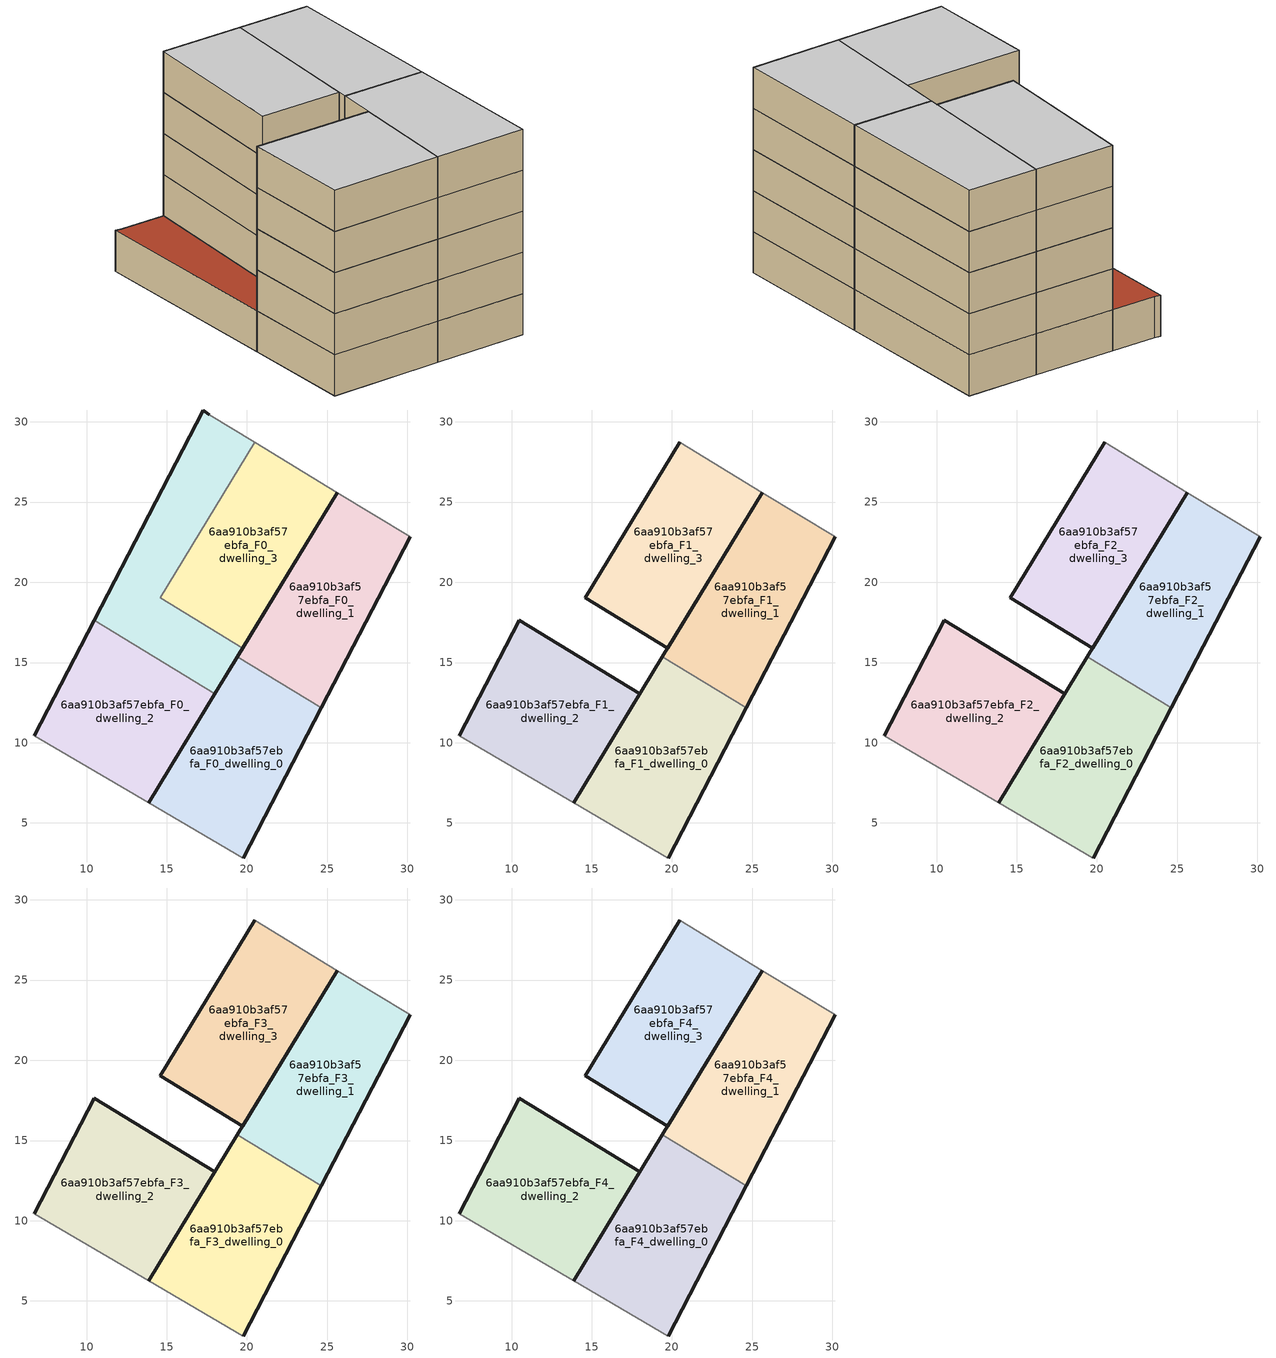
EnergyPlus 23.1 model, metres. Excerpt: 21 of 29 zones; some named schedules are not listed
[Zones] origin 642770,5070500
6aa910b3af57ebfa_F0_dwelling_0
 floor ground (EU_floor_Construction): 19.76,2.82 24.63,12.18 19.41,15.35 13.88,6.26 z0
 wall outside (EU_wall_Construction): 13.88,6.26 19.41,15.35 / 24.63,12.18 19.76,2.82 z0:3
 wall to 6aa910b3af57ebfa_F0_dwelling_1 (EU_wall_Construction): 19.41,15.35 24.63,12.18 z0:3
 wall adiabatic (EU_wall_Construction): 19.76,2.82 13.88,6.26 z0:3
6aa910b3af57ebfa_F0_dwelling_1
 floor ground (EU_floor_Construction): 24.63,12.18 30.17,22.83 25.63,25.59 19.41,15.35 z0
 wall outside (EU_wall_Construction): 30.17,22.83 24.63,12.18 / 19.41,15.35 25.63,25.59 z0:3
 wall adiabatic (EU_wall_Construction): 25.63,25.59 30.17,22.83 z0:3
6aa910b3af57ebfa_F0_dwelling_2
 floor ground (EU_floor_Construction): 13.88,6.26 18,13.04 10.47,17.62 6.75,10.43 z0
 wall outside (EU_wall_Construction): 6.75,10.43 10.47,17.62 / 18,13.04 13.88,6.26 z0:3
 wall to 6aa910b3af57ebfa_F0_dwelling_4 (EU_wall_Construction): 10.47,17.62 18,13.04 z0:3
 wall adiabatic (EU_wall_Construction): 13.88,6.26 6.75,10.43 z0:3
6aa910b3af57ebfa_F0_dwelling_3
 floor ground (EU_floor_Construction): 19.74,15.9 25.63,25.59 20.47,28.73 14.58,19.04 z0
 wall outside (EU_wall_Construction): 25.63,25.59 19.74,15.9 z0:3
 wall to 6aa910b3af57ebfa_F0_dwelling_4 (EU_wall_Construction): 19.74,15.9 14.58,19.04 20.47,28.73 z0:3
 wall adiabatic (EU_wall_Construction): 20.47,28.73 25.63,25.59 z0:3
6aa910b3af57ebfa_F0_dwelling_4
 floor ground (EU_floor_Construction): 18,13.04 19.74,15.9 14.58,19.04 20.47,28.73 17.66,30.44 17.26,30.74 10.47,17.62 z0
 wall outside (EU_wall_Construction): 19.74,15.9 18,13.04 / 10.47,17.62 17.26,30.74 17.66,30.44 z0:3
 wall adiabatic (EU_wall_Construction): 17.66,30.44 20.47,28.73 z0:3
 roof outside (EU_roof_Construction): 20.47,28.73 14.58,19.04 19.74,15.9 18,13.04 10.47,17.62 17.26,30.74 17.66,30.44 z3
6aa910b3af57ebfa_F1_dwelling_0
 floor to 6aa910b3af57ebfa_F0_dwelling_0 (EU_floor_Construction): 19.76,2.82 24.63,12.18 19.41,15.35 13.88,6.26 z3
 wall outside (EU_wall_Construction): 13.88,6.26 19.41,15.35 / 24.63,12.18 19.76,2.82 z3:6
 wall to 6aa910b3af57ebfa_F1_dwelling_1 (EU_wall_Construction): 19.41,15.35 24.63,12.18 z3:6
 wall adiabatic (EU_wall_Construction): 19.76,2.82 13.88,6.26 z3:6
6aa910b3af57ebfa_F1_dwelling_1
 floor to 6aa910b3af57ebfa_F0_dwelling_1 (EU_floor_Construction): 24.63,12.18 30.17,22.83 25.63,25.59 19.41,15.35 z3
 wall outside (EU_wall_Construction): 30.17,22.83 24.63,12.18 / 19.41,15.35 25.63,25.59 z3:6
 wall adiabatic (EU_wall_Construction): 25.63,25.59 30.17,22.83 z3:6
6aa910b3af57ebfa_F1_dwelling_2
 floor to 6aa910b3af57ebfa_F0_dwelling_2 (EU_floor_Construction): 13.88,6.26 18,13.04 10.47,17.62 6.75,10.43 z3
 wall outside (EU_wall_Construction): 6.75,10.43 10.47,17.62 18,13.04 13.88,6.26 z3:6
 wall adiabatic (EU_wall_Construction): 13.88,6.26 6.75,10.43 z3:6
6aa910b3af57ebfa_F1_dwelling_3
 floor to 6aa910b3af57ebfa_F0_dwelling_3 (EU_floor_Construction): 19.74,15.9 25.63,25.59 20.47,28.73 14.58,19.04 z3
 wall outside (EU_wall_Construction): 25.63,25.59 19.74,15.9 14.58,19.04 20.47,28.73 z3:6
 wall adiabatic (EU_wall_Construction): 20.47,28.73 25.63,25.59 z3:6
6aa910b3af57ebfa_F2_dwelling_0
 floor to 6aa910b3af57ebfa_F1_dwelling_0 (EU_floor_Construction): 19.76,2.82 24.63,12.18 19.41,15.35 13.88,6.26 z6
 wall outside (EU_wall_Construction): 13.88,6.26 19.41,15.35 / 24.63,12.18 19.76,2.82 z6:9
 wall to 6aa910b3af57ebfa_F2_dwelling_1 (EU_wall_Construction): 19.41,15.35 24.63,12.18 z6:9
 wall adiabatic (EU_wall_Construction): 19.76,2.82 13.88,6.26 z6:9
6aa910b3af57ebfa_F2_dwelling_1
 floor to 6aa910b3af57ebfa_F1_dwelling_1 (EU_floor_Construction): 24.63,12.18 30.17,22.83 25.63,25.59 19.41,15.35 z6
 wall outside (EU_wall_Construction): 30.17,22.83 24.63,12.18 / 19.41,15.35 25.63,25.59 z6:9
 wall adiabatic (EU_wall_Construction): 25.63,25.59 30.17,22.83 z6:9
6aa910b3af57ebfa_F2_dwelling_2
 floor to 6aa910b3af57ebfa_F1_dwelling_2 (EU_floor_Construction): 13.88,6.26 18,13.04 10.47,17.62 6.75,10.43 z6
 wall outside (EU_wall_Construction): 6.75,10.43 10.47,17.62 18,13.04 13.88,6.26 z6:9
 wall adiabatic (EU_wall_Construction): 13.88,6.26 6.75,10.43 z6:9
6aa910b3af57ebfa_F2_dwelling_3
 floor to 6aa910b3af57ebfa_F1_dwelling_3 (EU_floor_Construction): 19.74,15.9 25.63,25.59 20.47,28.73 14.58,19.04 z6
 wall outside (EU_wall_Construction): 25.63,25.59 19.74,15.9 14.58,19.04 20.47,28.73 z6:9
 wall adiabatic (EU_wall_Construction): 20.47,28.73 25.63,25.59 z6:9
6aa910b3af57ebfa_F3_dwelling_0
 floor to 6aa910b3af57ebfa_F2_dwelling_0 (EU_floor_Construction): 19.76,2.82 24.63,12.18 19.41,15.35 13.88,6.26 z9
 wall outside (EU_wall_Construction): 13.88,6.26 19.41,15.35 / 24.63,12.18 19.76,2.82 z9:12
 wall to 6aa910b3af57ebfa_F3_dwelling_1 (EU_wall_Construction): 19.41,15.35 24.63,12.18 z9:12
 wall adiabatic (EU_wall_Construction): 19.76,2.82 13.88,6.26 z9:12
6aa910b3af57ebfa_F3_dwelling_1
 floor to 6aa910b3af57ebfa_F2_dwelling_1 (EU_floor_Construction): 24.63,12.18 30.17,22.83 25.63,25.59 19.41,15.35 z9
 wall outside (EU_wall_Construction): 30.17,22.83 24.63,12.18 / 19.41,15.35 25.63,25.59 z9:12
 wall adiabatic (EU_wall_Construction): 25.63,25.59 30.17,22.83 z9:12
6aa910b3af57ebfa_F3_dwelling_2
 floor to 6aa910b3af57ebfa_F2_dwelling_2 (EU_floor_Construction): 13.88,6.26 18,13.04 10.47,17.62 6.75,10.43 z9
 wall outside (EU_wall_Construction): 6.75,10.43 10.47,17.62 18,13.04 13.88,6.26 z9:12
 wall adiabatic (EU_wall_Construction): 13.88,6.26 6.75,10.43 z9:12
6aa910b3af57ebfa_F3_dwelling_3
 floor to 6aa910b3af57ebfa_F2_dwelling_3 (EU_floor_Construction): 19.74,15.9 25.63,25.59 20.47,28.73 14.58,19.04 z9
 wall outside (EU_wall_Construction): 25.63,25.59 19.74,15.9 14.58,19.04 20.47,28.73 z9:12
 wall adiabatic (EU_wall_Construction): 20.47,28.73 25.63,25.59 z9:12
6aa910b3af57ebfa_F4_dwelling_0
 floor to 6aa910b3af57ebfa_F3_dwelling_0 (EU_floor_Construction): 19.76,2.82 24.63,12.18 19.41,15.35 13.88,6.26 z12
 wall outside (EU_wall_Construction): 13.88,6.26 19.41,15.35 / 24.63,12.18 19.76,2.82 z12:15
 wall to 6aa910b3af57ebfa_F4_dwelling_1 (EU_wall_Construction): 19.41,15.35 24.63,12.18 z12:15
 wall adiabatic (EU_wall_Construction): 19.76,2.82 13.88,6.26 z12:15
 ceiling to 6aa910b3af57ebfa_F5_dwelling_0 (EU_floor_Construction): 24.63,12.18 19.76,2.82 13.88,6.26 19.41,15.35 z15
6aa910b3af57ebfa_F4_dwelling_1
 floor to 6aa910b3af57ebfa_F3_dwelling_1 (EU_floor_Construction): 24.63,12.18 30.17,22.83 25.63,25.59 19.41,15.35 z12
 wall outside (EU_wall_Construction): 30.17,22.83 24.63,12.18 / 19.41,15.35 25.63,25.59 z12:15
 wall adiabatic (EU_wall_Construction): 25.63,25.59 30.17,22.83 z12:15
 ceiling to 6aa910b3af57ebfa_F5_dwelling_1 (EU_floor_Construction): 30.17,22.83 24.63,12.18 19.41,15.35 25.63,25.59 z15
6aa910b3af57ebfa_F4_dwelling_2
 floor to 6aa910b3af57ebfa_F3_dwelling_2 (EU_floor_Construction): 13.88,6.26 18,13.04 10.47,17.62 6.75,10.43 z12
 wall outside (EU_wall_Construction): 6.75,10.43 10.47,17.62 18,13.04 13.88,6.26 z12:15
 wall adiabatic (EU_wall_Construction): 13.88,6.26 6.75,10.43 z12:15
 ceiling to 6aa910b3af57ebfa_F5_dwelling_2 (EU_floor_Construction): 18,13.04 13.88,6.26 6.75,10.43 10.47,17.62 z15
6aa910b3af57ebfa_F4_dwelling_3
 floor to 6aa910b3af57ebfa_F3_dwelling_3 (EU_floor_Construction): 19.74,15.9 25.63,25.59 20.47,28.73 14.58,19.04 z12
 wall outside (EU_wall_Construction): 25.63,25.59 19.74,15.9 14.58,19.04 20.47,28.73 z12:15
 wall adiabatic (EU_wall_Construction): 20.47,28.73 25.63,25.59 z12:15
 ceiling to 6aa910b3af57ebfa_F5_dwelling_3 (EU_floor_Construction): 25.63,25.59 19.74,15.9 14.58,19.04 20.47,28.73 z15
[Building]
EU S2 Campaign: North Axis=0; Terrain=City; Solar Distribution=FullExterior
[Site:Location]
Lyon-Bron: Latitude=45.75; Longitude=5; Time Zone=1; Elevation=198
[SizingPeriod:WeatherFileDays]
AnnualSizingPeriod: Begin Month=1; Begin Day of Month=1; End Month=12; End Day of Month=31; Day of Week for Start Day=Monday; Use Weather File Daylight Saving Period=No; Use Weather File Rain and Snow Indicators=No
[MATERIAL]
EU_InternalMass_Material: Roughness=MediumRough; Thickness=0.1; Conductivity=1; Density=1800; Specific Heat=900; Thermal Absorptance=0.9; Solar Absorptance=0.7; Visible Absorptance=0.7
[MATERIAL:NOMASS] Roughness=MediumRough; Thermal Absorptance=0.9; Solar Absorptance=0.7; Visible Absorptance=0.7
Name | Thermal Resistance
EU_wall_NoMass | 0.776494
EU_roof_NoMass | 0.486893
EU_floor_NoMass | 0.421597
[CONSTRUCTION]
EU_wall_Construction: EU_wall_NoMass
EU_roof_Construction: EU_roof_NoMass
EU_floor_Construction: EU_floor_NoMass
EU_InternalMass_Construction: EU_InternalMass_Material
[ZONE] Type=1; Multiplier=1; Ceiling Height=autocalculate; Floor Area=autocalculate; Part of Total Floor Area=Yes
Name | Volume
6aa910b3af57ebfa_F0_dwelling_0; 6aa910b3af57ebfa_F1_dwelling_0; 6aa910b3af57ebfa_F2_dwelling_0; 6aa910b3af57ebfa_F3_dwelling_0; 6aa910b3af57ebfa_F4_dwelling_0 | 205.255
6aa910b3af57ebfa_F0_dwelling_1; 6aa910b3af57ebfa_F1_dwelling_1; 6aa910b3af57ebfa_F2_dwelling_1; 6aa910b3af57ebfa_F3_dwelling_1; 6aa910b3af57ebfa_F4_dwelling_1 | 205.243
6aa910b3af57ebfa_F0_dwelling_2; 6aa910b3af57ebfa_F1_dwelling_2; 6aa910b3af57ebfa_F2_dwelling_2; 6aa910b3af57ebfa_F3_dwelling_2; 6aa910b3af57ebfa_F4_dwelling_2; 6aa910b3af57ebfa_F0_dwelling_3; 6aa910b3af57ebfa_F1_dwelling_3; 6aa910b3af57ebfa_F2_dwelling_3; 6aa910b3af57ebfa_F3_dwelling_3; 6aa910b3af57ebfa_F4_dwelling_3 | 205.252
6aa910b3af57ebfa_F0_dwelling_4 | 205.246
[INTERNALMASS] Construction=EU_InternalMass_Construction
Name | Zone or ZoneList | Surface Area
6aa910b3af57ebfa_F0_dwelling_0_EU_InternalMass | 6aa910b3af57ebfa_F0_dwelling_0 | 68.4155
6aa910b3af57ebfa_F0_dwelling_1_EU_InternalMass | 6aa910b3af57ebfa_F0_dwelling_1 | 68.4133
6aa910b3af57ebfa_F0_dwelling_2_EU_InternalMass | 6aa910b3af57ebfa_F0_dwelling_2 | 68.4159
6aa910b3af57ebfa_F0_dwelling_3_EU_InternalMass | 6aa910b3af57ebfa_F0_dwelling_3 | 68.4168
6aa910b3af57ebfa_F0_dwelling_4_EU_InternalMass | 6aa910b3af57ebfa_F0_dwelling_4 | 68.4154
6aa910b3af57ebfa_F1_dwelling_0_EU_InternalMass | 6aa910b3af57ebfa_F1_dwelling_0 | 85.5187
6aa910b3af57ebfa_F1_dwelling_1_EU_InternalMass | 6aa910b3af57ebfa_F1_dwelling_1 | 85.5149
6aa910b3af57ebfa_F1_dwelling_2_EU_InternalMass | 6aa910b3af57ebfa_F1_dwelling_2 | 85.5152
6aa910b3af57ebfa_F1_dwelling_3_EU_InternalMass | 6aa910b3af57ebfa_F1_dwelling_3 | 85.5172
6aa910b3af57ebfa_F2_dwelling_0_EU_InternalMass | 6aa910b3af57ebfa_F2_dwelling_0 | 85.5187
6aa910b3af57ebfa_F2_dwelling_1_EU_InternalMass | 6aa910b3af57ebfa_F2_dwelling_1 | 85.5149
6aa910b3af57ebfa_F2_dwelling_2_EU_InternalMass | 6aa910b3af57ebfa_F2_dwelling_2 | 85.5152
6aa910b3af57ebfa_F2_dwelling_3_EU_InternalMass | 6aa910b3af57ebfa_F2_dwelling_3 | 85.5172
6aa910b3af57ebfa_F3_dwelling_0_EU_InternalMass | 6aa910b3af57ebfa_F3_dwelling_0 | 85.5187
6aa910b3af57ebfa_F3_dwelling_1_EU_InternalMass | 6aa910b3af57ebfa_F3_dwelling_1 | 85.5149
6aa910b3af57ebfa_F3_dwelling_2_EU_InternalMass | 6aa910b3af57ebfa_F3_dwelling_2 | 85.5152
6aa910b3af57ebfa_F3_dwelling_3_EU_InternalMass | 6aa910b3af57ebfa_F3_dwelling_3 | 85.5172
6aa910b3af57ebfa_F4_dwelling_0_EU_InternalMass | 6aa910b3af57ebfa_F4_dwelling_0 | 85.5187
6aa910b3af57ebfa_F4_dwelling_1_EU_InternalMass | 6aa910b3af57ebfa_F4_dwelling_1 | 85.5149
6aa910b3af57ebfa_F4_dwelling_2_EU_InternalMass | 6aa910b3af57ebfa_F4_dwelling_2 | 85.5152
6aa910b3af57ebfa_F4_dwelling_3_EU_InternalMass | 6aa910b3af57ebfa_F4_dwelling_3 | 85.5172
[OTHEREQUIPMENT] Fuel Type=Electricity; Design Level Calculation Method=Watts/Area; Power per Zone Floor Area=1; Fraction Latent=0; Fraction Radiant=0; Fraction Lost=0; Carbon Dioxide Generation Rate=0; EndUse Subcategory=EU_Step8_InternalGains
Name | Zone or ZoneList or Space or SpaceList | Schedule
EU_Step8_InternalGain_6aa910b3af57ebfa_F0_dwelling_0_f000 | 6aa910b3af57ebfa_F0_dwelling_0 | EU_Step8_GainSchedule_6aa910b3af57ebfa_F0_dwelling_0_f000
EU_Step8_InternalGain_6aa910b3af57ebfa_F0_dwelling_1_f000 | 6aa910b3af57ebfa_F0_dwelling_1 | EU_Step8_GainSchedule_6aa910b3af57ebfa_F0_dwelling_1_f000
EU_Step8_InternalGain_6aa910b3af57ebfa_F0_dwelling_2_f000 | 6aa910b3af57ebfa_F0_dwelling_2 | EU_Step8_GainSchedule_6aa910b3af57ebfa_F0_dwelling_2_f000
EU_Step8_InternalGain_6aa910b3af57ebfa_F0_dwelling_3_f000 | 6aa910b3af57ebfa_F0_dwelling_3 | EU_Step8_GainSchedule_6aa910b3af57ebfa_F0_dwelling_3_f000
EU_Step8_InternalGain_6aa910b3af57ebfa_F0_dwelling_4_f000 | 6aa910b3af57ebfa_F0_dwelling_4 | EU_Step8_GainSchedule_6aa910b3af57ebfa_F0_dwelling_4_f000
EU_Step8_InternalGain_6aa910b3af57ebfa_F1_dwelling_0_f000 | 6aa910b3af57ebfa_F1_dwelling_0 | EU_Step8_GainSchedule_6aa910b3af57ebfa_F1_dwelling_0_f000
EU_Step8_InternalGain_6aa910b3af57ebfa_F1_dwelling_1_f000 | 6aa910b3af57ebfa_F1_dwelling_1 | EU_Step8_GainSchedule_6aa910b3af57ebfa_F1_dwelling_1_f000
EU_Step8_InternalGain_6aa910b3af57ebfa_F1_dwelling_2_f000 | 6aa910b3af57ebfa_F1_dwelling_2 | EU_Step8_GainSchedule_6aa910b3af57ebfa_F1_dwelling_2_f000
EU_Step8_InternalGain_6aa910b3af57ebfa_F1_dwelling_3_f000 | 6aa910b3af57ebfa_F1_dwelling_3 | EU_Step8_GainSchedule_6aa910b3af57ebfa_F1_dwelling_3_f000
EU_Step8_InternalGain_6aa910b3af57ebfa_F2_dwelling_0_f000 | 6aa910b3af57ebfa_F2_dwelling_0 | EU_Step8_GainSchedule_6aa910b3af57ebfa_F2_dwelling_0_f000
EU_Step8_InternalGain_6aa910b3af57ebfa_F2_dwelling_1_f000 | 6aa910b3af57ebfa_F2_dwelling_1 | EU_Step8_GainSchedule_6aa910b3af57ebfa_F2_dwelling_1_f000
EU_Step8_InternalGain_6aa910b3af57ebfa_F2_dwelling_2_f000 | 6aa910b3af57ebfa_F2_dwelling_2 | EU_Step8_GainSchedule_6aa910b3af57ebfa_F2_dwelling_2_f000
EU_Step8_InternalGain_6aa910b3af57ebfa_F2_dwelling_3_f000 | 6aa910b3af57ebfa_F2_dwelling_3 | EU_Step8_GainSchedule_6aa910b3af57ebfa_F2_dwelling_3_f000
EU_Step8_InternalGain_6aa910b3af57ebfa_F3_dwelling_0_f000 | 6aa910b3af57ebfa_F3_dwelling_0 | EU_Step8_GainSchedule_6aa910b3af57ebfa_F3_dwelling_0_f000
EU_Step8_InternalGain_6aa910b3af57ebfa_F3_dwelling_1_f000 | 6aa910b3af57ebfa_F3_dwelling_1 | EU_Step8_GainSchedule_6aa910b3af57ebfa_F3_dwelling_1_f000
EU_Step8_InternalGain_6aa910b3af57ebfa_F3_dwelling_2_f000 | 6aa910b3af57ebfa_F3_dwelling_2 | EU_Step8_GainSchedule_6aa910b3af57ebfa_F3_dwelling_2_f000
EU_Step8_InternalGain_6aa910b3af57ebfa_F3_dwelling_3_f000 | 6aa910b3af57ebfa_F3_dwelling_3 | EU_Step8_GainSchedule_6aa910b3af57ebfa_F3_dwelling_3_f000
EU_Step8_InternalGain_6aa910b3af57ebfa_F4_dwelling_0_f000 | 6aa910b3af57ebfa_F4_dwelling_0 | EU_Step8_GainSchedule_6aa910b3af57ebfa_F4_dwelling_0_f000
EU_Step8_InternalGain_6aa910b3af57ebfa_F4_dwelling_1_f000 | 6aa910b3af57ebfa_F4_dwelling_1 | EU_Step8_GainSchedule_6aa910b3af57ebfa_F4_dwelling_1_f000
EU_Step8_InternalGain_6aa910b3af57ebfa_F4_dwelling_2_f000 | 6aa910b3af57ebfa_F4_dwelling_2 | EU_Step8_GainSchedule_6aa910b3af57ebfa_F4_dwelling_2_f000
EU_Step8_InternalGain_6aa910b3af57ebfa_F4_dwelling_3_f000 | 6aa910b3af57ebfa_F4_dwelling_3 | EU_Step8_GainSchedule_6aa910b3af57ebfa_F4_dwelling_3_f000
[ZONEVENTILATION:DESIGNFLOWRATE] Schedule=EU_AlwaysOn; Design Flow Rate Calculation Method=AirChanges/Hour; Air Changes per Hour=0.693814; Ventilation Type=Natural; Fan Pressure Rise=0; Fan Total Efficiency=1; Constant Term Coefficient=1; Temperature Term Coefficient=0; Velocity Term Coefficient=0; Velocity Squared Term Coefficient=0; Minimum Indoor Temperature=-100; Maximum Indoor Temperature=100; Delta Temperature=-100; Minimum Outdoor Temperature=-100; Maximum Outdoor Temperature=100; Maximum Wind Speed=40
Name | Zone or ZoneList or Space or SpaceList
EU_ConstantAir_6aa910b3af57ebfa_F0_dwelling_0 | 6aa910b3af57ebfa_F0_dwelling_0
EU_ConstantAir_6aa910b3af57ebfa_F0_dwelling_1 | 6aa910b3af57ebfa_F0_dwelling_1
EU_ConstantAir_6aa910b3af57ebfa_F0_dwelling_2 | 6aa910b3af57ebfa_F0_dwelling_2
EU_ConstantAir_6aa910b3af57ebfa_F0_dwelling_3 | 6aa910b3af57ebfa_F0_dwelling_3
EU_ConstantAir_6aa910b3af57ebfa_F0_dwelling_4 | 6aa910b3af57ebfa_F0_dwelling_4
EU_ConstantAir_6aa910b3af57ebfa_F1_dwelling_0 | 6aa910b3af57ebfa_F1_dwelling_0
EU_ConstantAir_6aa910b3af57ebfa_F1_dwelling_1 | 6aa910b3af57ebfa_F1_dwelling_1
EU_ConstantAir_6aa910b3af57ebfa_F1_dwelling_2 | 6aa910b3af57ebfa_F1_dwelling_2
EU_ConstantAir_6aa910b3af57ebfa_F1_dwelling_3 | 6aa910b3af57ebfa_F1_dwelling_3
EU_ConstantAir_6aa910b3af57ebfa_F2_dwelling_0 | 6aa910b3af57ebfa_F2_dwelling_0
EU_ConstantAir_6aa910b3af57ebfa_F2_dwelling_1 | 6aa910b3af57ebfa_F2_dwelling_1
EU_ConstantAir_6aa910b3af57ebfa_F2_dwelling_2 | 6aa910b3af57ebfa_F2_dwelling_2
EU_ConstantAir_6aa910b3af57ebfa_F2_dwelling_3 | 6aa910b3af57ebfa_F2_dwelling_3
EU_ConstantAir_6aa910b3af57ebfa_F3_dwelling_0 | 6aa910b3af57ebfa_F3_dwelling_0
EU_ConstantAir_6aa910b3af57ebfa_F3_dwelling_1 | 6aa910b3af57ebfa_F3_dwelling_1
EU_ConstantAir_6aa910b3af57ebfa_F3_dwelling_2 | 6aa910b3af57ebfa_F3_dwelling_2
EU_ConstantAir_6aa910b3af57ebfa_F3_dwelling_3 | 6aa910b3af57ebfa_F3_dwelling_3
EU_ConstantAir_6aa910b3af57ebfa_F4_dwelling_0 | 6aa910b3af57ebfa_F4_dwelling_0
EU_ConstantAir_6aa910b3af57ebfa_F4_dwelling_1 | 6aa910b3af57ebfa_F4_dwelling_1
EU_ConstantAir_6aa910b3af57ebfa_F4_dwelling_2 | 6aa910b3af57ebfa_F4_dwelling_2
EU_ConstantAir_6aa910b3af57ebfa_F4_dwelling_3 | 6aa910b3af57ebfa_F4_dwelling_3
